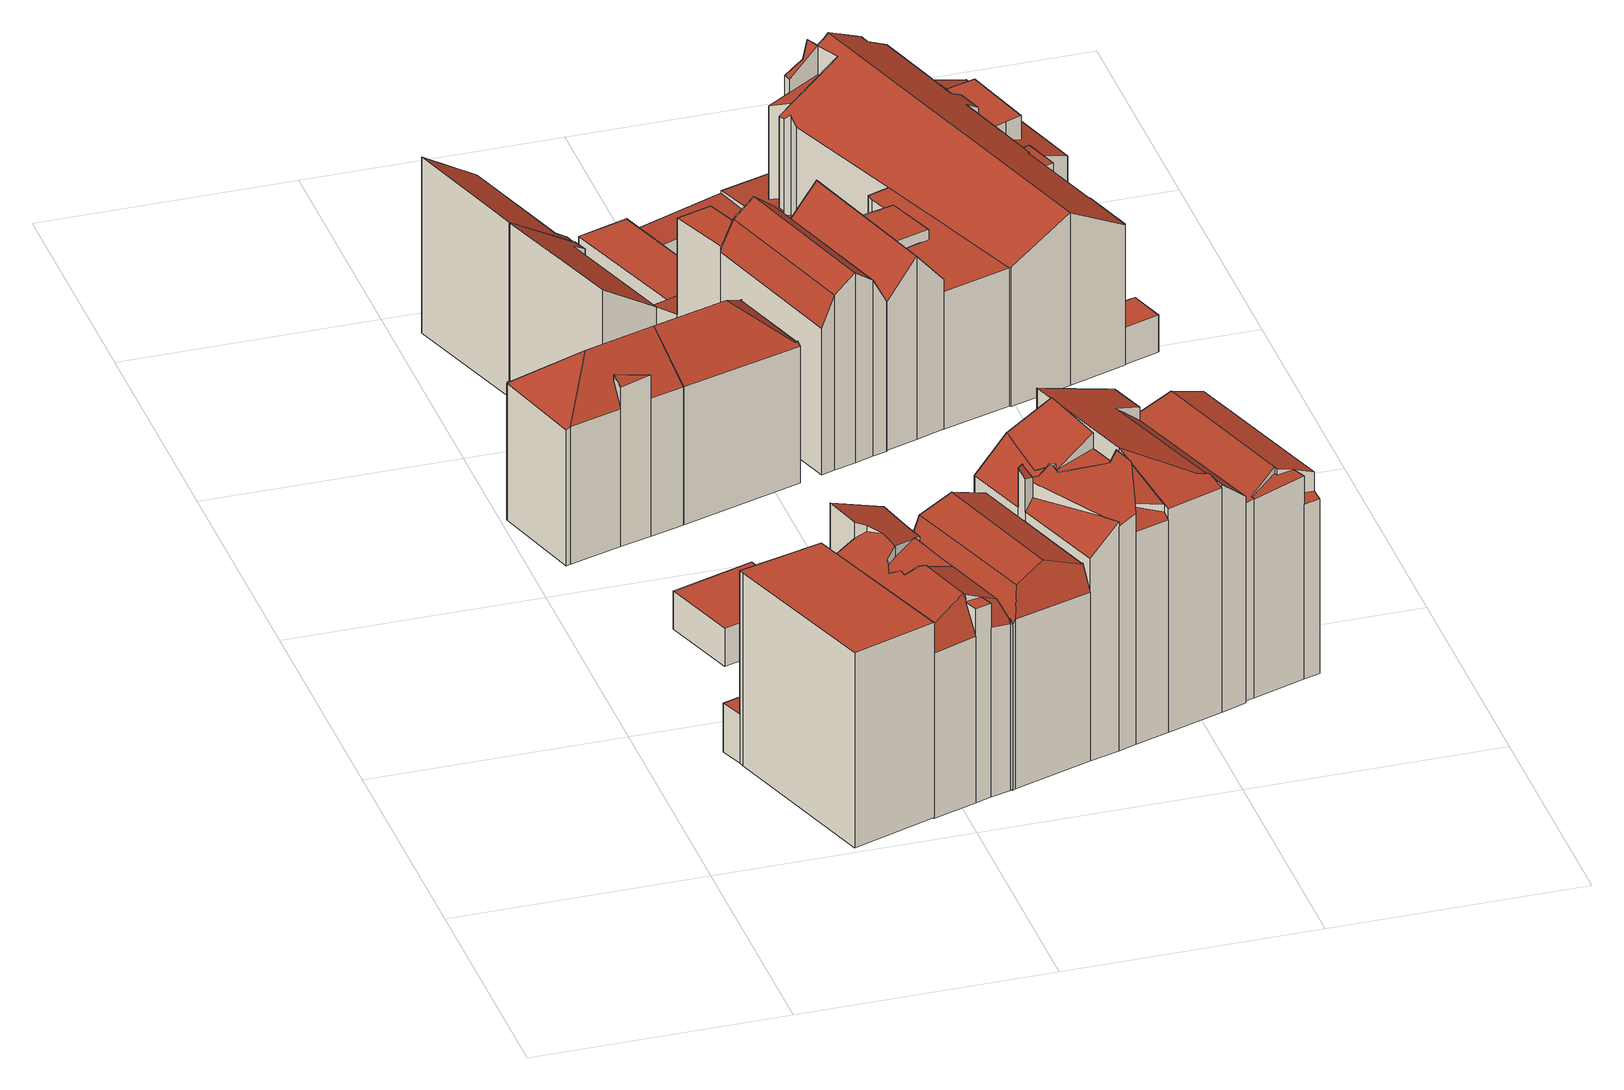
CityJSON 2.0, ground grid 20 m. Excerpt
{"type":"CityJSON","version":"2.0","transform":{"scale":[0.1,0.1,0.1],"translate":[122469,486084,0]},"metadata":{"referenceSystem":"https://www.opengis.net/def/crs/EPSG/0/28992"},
"CityObjects":{
"building1":{"type":"Building","attributes":{"aantal_verblijfsobjecten":4,"bouwjaar":1954,"gebruiksdoel":"woonfunctie","oppervlakte_max":158,"oppervlakte_min":70,"rdf_seealso":"http://bag.basisregistraties.overheid.nl/bag/id/pand/0363100012181020","rf_extrusion_mode":"standard","rf_force_lod11":false,"rf_h_ground":0.326,"rf_h_pc_98p":0,"rf_h_roof_50p":16.61,"rf_h_roof_70p":16.64,"rf_h_roof_max":16.78,"rf_h_roof_min":16.49,"rf_is_glass_roof":false,"rf_nodata_frac":0.0839,"rf_nodata_r":0,"rf_pc_select":"_HIGHEST_YET_INSUFFICIENT_COVERAGE","rf_pc_year":0,"rf_pointcloud_unusable":false,"rf_pt_density":17.1,"rf_ridgelines":0,"rf_rmse_lod22":0.258,"rf_roof_planes":4,"rf_roof_type":"slanted","rf_success":true,"rf_t_run":22,"rf_volume_lod22":1658.74,"status":"Pand in gebruik"},"children":["building1-1"]},
"building1-1":{"type":"BuildingPart","parents":["building1"],"geometry":[{"type":"Solid","lod":"2.2","boundaries":[[[[0,1,2,3,4,5,6]],[[7,3,2,8]],[[8,2,1,9]],[[10,5,4,11]],[[12,6,5,10]],[[13,11,4,3,7]],[[14,0,6,12]],[[9,1,0,14,15]],[[15,14,11,13]],[[15,13,7,8,9]],[[11,14,12,10]]]],"semantics":{"surfaces":[{"type":"GroundSurface"},{"type":"WallSurface","on_footprint_edge":true},{"type":"WallSurface","on_footprint_edge":false},{"type":"RoofSurface","rf_azimuth":354.61,"rf_h_roof_50p":16.61,"rf_h_roof_70p":16.65,"rf_h_roof_max":16.71,"rf_h_roof_min":16.5,"rf_slope":0.805},{"type":"RoofSurface","rf_azimuth":150.59,"rf_h_roof_50p":4.38,"rf_h_roof_70p":4.38,"rf_h_roof_max":16.51,"rf_h_roof_min":4.37,"rf_slope":0.375}],"values":[[0,1,1,1,1,1,1,1,2,3,4]]}}]},
"building2":{"type":"Building","attributes":{"aantal_verblijfsobjecten":8,"bouwjaar":1856,"gebruiksdoel":"woonfunctie","oppervlakte_max":54,"oppervlakte_min":24,"rdf_seealso":"http://bag.basisregistraties.overheid.nl/bag/id/pand/0363100012181080","rf_extrusion_mode":"standard","rf_force_lod11":false,"rf_h_ground":0.291,"rf_h_pc_98p":0,"rf_h_roof_50p":13.18,"rf_h_roof_70p":13.81,"rf_h_roof_max":15.04,"rf_h_roof_min":11.81,"rf_h_roof_ridge":15.12,"rf_is_glass_roof":false,"rf_nodata_frac":0,"rf_nodata_r":0,"rf_pc_select":"PREFERRED_AND_LATEST","rf_pc_year":0,"rf_pointcloud_unusable":false,"rf_pt_density":16.89,"rf_ridgelines":1,"rf_rmse_lod22":0.144,"rf_roof_planes":5,"rf_roof_type":"slanted","rf_success":true,"rf_t_run":19,"rf_volume_lod22":1018.74,"status":"Pand in gebruik"},"children":["building2-1"]},
"building2-1":{"type":"BuildingPart","parents":["building2"],"geometry":[{"type":"Solid","lod":"2.2","boundaries":[[[[16,17,18,19,20,21,22,23,24]],[[25,20,19,26]],[[27,18,17,28]],[[29,30,24,23,31,32]],[[32,31,33,34]],[[34,33,30,29]],[[35,21,20,25]],[[36,22,21,35]],[[37,27,38]],[[26,19,18,27,37]],[[28,17,16,39]],[[31,23,22,36]],[[39,16,24,30]],[[34,29,32]],[[38,40,35,25,26,37]],[[40,38,27,28,39]],[[39,30,33,31,36,35,40]]]],"semantics":{"surfaces":[{"type":"GroundSurface"},{"type":"WallSurface","on_footprint_edge":true},{"type":"WallSurface","on_footprint_edge":false},{"type":"RoofSurface","rf_azimuth":248.06,"rf_h_roof_50p":13.8,"rf_h_roof_70p":13.81,"rf_h_roof_max":13.84,"rf_h_roof_min":13.76,"rf_slope":3.1},{"type":"RoofSurface","rf_azimuth":342.92,"rf_h_roof_50p":13.02,"rf_h_roof_70p":13.74,"rf_h_roof_max":15.36,"rf_h_roof_min":11.5,"rf_slope":40.22},{"type":"RoofSurface","rf_azimuth":252.18,"rf_h_roof_50p":12.86,"rf_h_roof_70p":13.4,"rf_h_roof_max":15.16,"rf_h_roof_min":11.59,"rf_slope":39.55},{"type":"RoofSurface","rf_azimuth":163.11,"rf_h_roof_50p":13.62,"rf_h_roof_70p":14.25,"rf_h_roof_max":15.36,"rf_h_roof_min":12.03,"rf_slope":40.7}],"values":[[0,1,1,1,2,2,1,1,2,1,1,1,1,3,4,5,6]]}}]},
"building3":{"type":"Building","attributes":{"aantal_verblijfsobjecten":0,"bouwjaar":1997,"rdf_seealso":"http://bag.basisregistraties.overheid.nl/bag/id/pand/0363100012181089","rf_extrusion_mode":"standard","rf_force_lod11":false,"rf_h_ground":0.225,"rf_h_pc_98p":0,"rf_h_roof_50p":3.36,"rf_h_roof_70p":3.36,"rf_h_roof_max":3.44,"rf_h_roof_min":3.33,"rf_is_glass_roof":false,"rf_nodata_frac":0.0278,"rf_nodata_r":0,"rf_pc_select":"PREFERRED_AND_LATEST","rf_pc_year":0,"rf_pointcloud_unusable":false,"rf_pt_density":16.96,"rf_ridgelines":0,"rf_rmse_lod22":0.0166,"rf_roof_planes":1,"rf_roof_type":"horizontal","rf_success":true,"rf_t_run":12,"rf_volume_lod22":140.36,"status":"Pand in gebruik"},"children":["building3-1"]},
"building3-1":{"type":"BuildingPart","parents":["building3"],"geometry":[{"type":"Solid","lod":"2.2","boundaries":[[[[41,42,43,44]],[[45,42,41,46]],[[47,43,42,45]],[[46,41,44,48]],[[48,44,43,47]],[[48,47,45,46]]]],"semantics":{"surfaces":[{"type":"GroundSurface"},{"type":"WallSurface","on_footprint_edge":true},{"type":"RoofSurface","rf_azimuth":36.62,"rf_h_roof_50p":3.36,"rf_h_roof_70p":3.36,"rf_h_roof_max":3.38,"rf_h_roof_min":3.34,"rf_slope":0.24}],"values":[[0,1,1,1,1,2]]}}]},
"building4":{"type":"Building","attributes":{"aantal_verblijfsobjecten":5,"bouwjaar":1888,"gebruiksdoel":"woonfunctie","oppervlakte_max":72,"oppervlakte_min":64,"rdf_seealso":"http://bag.basisregistraties.overheid.nl/bag/id/pand/0363100012181021","rf_extrusion_mode":"standard","rf_force_lod11":false,"rf_h_ground":0.248,"rf_h_pc_98p":0,"rf_h_roof_50p":16.26,"rf_h_roof_70p":16.59,"rf_h_roof_max":17.1,"rf_h_roof_min":14.29,"rf_h_roof_ridge":17.14,"rf_is_glass_roof":false,"rf_nodata_frac":0.131,"rf_nodata_r":0,"rf_pc_select":"_HIGHEST_YET_INSUFFICIENT_COVERAGE","rf_pc_year":0,"rf_pointcloud_unusable":false,"rf_pt_density":17.16,"rf_ridgelines":6,"rf_rmse_lod22":0.327,"rf_roof_planes":11,"rf_roof_type":"slanted","rf_success":true,"rf_t_run":39,"rf_volume_lod22":1684.83,"status":"Pand in gebruik"},"children":["building4-1"]},
"building4-1":{"type":"BuildingPart","parents":["building4"],"geometry":[{"type":"Solid","lod":"2.2","boundaries":[[[[49,50,51,52,53,54,55,56,57,58,59,60]],[[61,56,55,62]],[[62,55,54,63,64]],[[64,63,65,66]],[[67,59,58,68]],[[69,57,56,61]],[[63,54,53,70]],[[71,51,50,72]],[[73,52,51,71]],[[74,75,76]],[[68,77,76]],[[77,68,58,57,69]],[[78,79,80]],[[72,81,80]],[[82,83,60,59,67]],[[84,85,86,87]],[[75,74,88]],[[87,86,88]],[[89,90,91]],[[92,93,94,95]],[[95,94,85,84]],[[96,97,98,99]],[[99,98,93,92]],[[70,53,52,73]],[[100,101,97,96]],[[102,103,101,100]],[[91,90,103,102]],[[66,65,104]],[[105,79,78,106]],[[79,105,107]],[[108,49,60,83]],[[83,82,109]],[[81,72,50,49,108,110]],[[110,108,106]],[[104,65,63,70,73,107,91,102,100,96,99,92,95,84,87]],[[103,90,89,111,75,88,86,85,94,93,98,97,101]],[[66,104,87,88,74,76,77,69,61,62,64]],[[107,105,106,112,89,91]],[[79,107,73,71,72,80]],[[109,82,67,68,76,75,111,89,112]],[[110,106,78,80,81]],[[106,108,83,109,112]]]],"semantics":{"surfaces":[{"type":"GroundSurface"},{"type":"WallSurface","on_footprint_edge":true},{"type":"WallSurface","on_footprint_edge":false},{"type":"RoofSurface","rf_azimuth":252.23,"rf_h_roof_50p":16.26,"rf_h_roof_70p":16.58,"rf_h_roof_max":17.61,"rf_h_roof_min":15.46,"rf_slope":22.87},{"type":"RoofSurface","rf_azimuth":156.04,"rf_h_roof_50p":16.07,"rf_h_roof_70p":16.1,"rf_h_roof_max":17.16,"rf_h_roof_min":15.99,"rf_slope":1.83},{"type":"RoofSurface","rf_azimuth":80,"rf_h_roof_50p":16.74,"rf_h_roof_70p":17.1,"rf_h_roof_max":17.92,"rf_h_roof_min":15.61,"rf_slope":23.44},{"type":"RoofSurface","rf_azimuth":71.94,"rf_h_roof_50p":16.46,"rf_h_roof_70p":16.73,"rf_h_roof_max":17.31,"rf_h_roof_min":15.89,"rf_slope":23.82},{"type":"RoofSurface","rf_azimuth":162.18,"rf_h_roof_50p":15.76,"rf_h_roof_70p":16.35,"rf_h_roof_max":17.61,"rf_h_roof_min":14.51,"rf_slope":62.7},{"type":"RoofSurface","rf_azimuth":71.62,"rf_h_roof_50p":14.41,"rf_h_roof_70p":15.9,"rf_h_roof_max":16.23,"rf_h_roof_min":13.02,"rf_slope":70.85},{"type":"RoofSurface","rf_azimuth":231.15,"rf_h_roof_50p":16.51,"rf_h_roof_70p":16.52,"rf_h_roof_max":16.55,"rf_h_roof_min":16.47,"rf_slope":2.99},{"type":"RoofSurface","rf_azimuth":153.65,"rf_h_roof_50p":15.27,"rf_h_roof_70p":15.27,"rf_h_roof_max":16.04,"rf_h_roof_min":14.5,"rf_slope":59.86}],"values":[[0,1,1,2,1,1,1,1,1,2,2,1,2,2,1,2,2,2,2,2,2,2,2,1,2,2,2,2,2,2,1,2,1,2,3,4,5,6,7,8,9,10]]}}]},
"building5":{"type":"Building","attributes":{"aantal_verblijfsobjecten":8,"bouwjaar":1995,"gebruiksdoel":"woonfunctie","oppervlakte_max":28,"oppervlakte_min":21,"rdf_seealso":"http://bag.basisregistraties.overheid.nl/bag/id/pand/0363100012170307","rf_extrusion_mode":"standard","rf_force_lod11":false,"rf_h_ground":0.268,"rf_h_pc_98p":0,"rf_h_roof_50p":13.55,"rf_h_roof_70p":14.15,"rf_h_roof_max":14.82,"rf_h_roof_min":11.97,"rf_h_roof_ridge":14.84,"rf_is_glass_roof":false,"rf_nodata_frac":0,"rf_nodata_r":0,"rf_pc_select":"PREFERRED_AND_LATEST","rf_pc_year":0,"rf_pointcloud_unusable":false,"rf_pt_density":17.13,"rf_ridgelines":1,"rf_rmse_lod22":0.17,"rf_roof_planes":3,"rf_roof_type":"slanted","rf_success":true,"rf_t_run":11,"rf_volume_lod22":755.47,"status":"Pand in gebruik"},"children":["building5-1"]},
"building5-1":{"type":"BuildingPart","parents":["building5"],"geometry":[{"type":"Solid","lod":"2.2","boundaries":[[[[113,114,115,116,117,118]],[[119,114,113,120]],[[121,115,114,119]],[[120,113,118,122]],[[123,116,115,121]],[[122,118,117,124]],[[124,117,116,123]],[[124,123,121,119,120,122]]]],"semantics":{"surfaces":[{"type":"GroundSurface"},{"type":"WallSurface","on_footprint_edge":true},{"type":"RoofSurface","rf_azimuth":71.56,"rf_h_roof_50p":13.48,"rf_h_roof_70p":14.2,"rf_h_roof_max":15.22,"rf_h_roof_min":11.24,"rf_slope":32.81}],"values":[[0,1,1,1,1,1,1,2]]}}]},
"building6":{"type":"Building","attributes":{"aantal_verblijfsobjecten":8,"bouwjaar":1995,"gebruiksdoel":"woonfunctie","oppervlakte_max":28,"oppervlakte_min":23,"rdf_seealso":"http://bag.basisregistraties.overheid.nl/bag/id/pand/0363100012181173","rf_extrusion_mode":"standard","rf_force_lod11":false,"rf_h_ground":0.36,"rf_h_pc_98p":0,"rf_h_roof_50p":13.54,"rf_h_roof_70p":14.19,"rf_h_roof_max":14.84,"rf_h_roof_min":12,"rf_h_roof_ridge":14.84,"rf_is_glass_roof":false,"rf_nodata_frac":0,"rf_nodata_r":0.0465,"rf_pc_select":"PREFERRED_AND_LATEST","rf_pc_year":0,"rf_pointcloud_unusable":false,"rf_pt_density":17.39,"rf_ridgelines":1,"rf_rmse_lod22":0.161,"rf_roof_planes":3,"rf_roof_type":"slanted","rf_success":true,"rf_t_run":12,"rf_volume_lod22":704.02,"status":"Pand in gebruik"},"children":["building6-1"]},
"building6-1":{"type":"BuildingPart","parents":["building6"],"geometry":[{"type":"Solid","lod":"2.2","boundaries":[[[[125,126,127,128,129,130]],[[131,129,128,132]],[[133,130,129,131]],[[134,126,125,122]],[[135,127,126,134]],[[132,128,127,135]],[[122,125,130,133]],[[122,133,131,132,135,134]]]],"semantics":{"surfaces":[{"type":"GroundSurface"},{"type":"WallSurface","on_footprint_edge":true},{"type":"RoofSurface","rf_azimuth":72.09,"rf_h_roof_50p":13.46,"rf_h_roof_70p":14.16,"rf_h_roof_max":15.21,"rf_h_roof_min":11.24,"rf_slope":33.1}],"values":[[0,1,1,1,1,1,1,2]]}}]},
"building7":{"type":"Building","attributes":{"aantal_verblijfsobjecten":2,"bouwjaar":1806,"gebruiksdoel":"woonfunctie","oppervlakte_max":240,"oppervlakte_min":150,"rdf_seealso":"http://bag.basisregistraties.overheid.nl/bag/id/pand/0363100012181022","rf_extrusion_mode":"standard","rf_force_lod11":false,"rf_h_ground":0.078,"rf_h_pc_98p":0,"rf_h_roof_50p":16.75,"rf_h_roof_70p":17.02,"rf_h_roof_max":17.41,"rf_h_roof_min":14.45,"rf_h_roof_ridge":17.35,"rf_is_glass_roof":false,"rf_nodata_frac":0.00562,"rf_nodata_r":0,"rf_pc_select":"PREFERRED_AND_LATEST","rf_pc_year":0,"rf_pointcloud_unusable":false,"rf_pt_density":16.56,"rf_ridgelines":2,"rf_rmse_lod22":0.464,"rf_roof_planes":5,"rf_roof_type":"slanted","rf_success":true,"rf_t_run":20,"rf_volume_lod22":1462.44,"status":"Pand in gebruik"},"children":["building7-1"]},
"building7-1":{"type":"BuildingPart","parents":["building7"],"geometry":[{"type":"Solid","lod":"2.2","boundaries":[[[[136,137,138,139,140,141,142,143]],[[144,137,136,145]],[[146,147,148]],[[147,138,137,144]],[[149,142,141,150]],[[151,139,138,147,146]],[[152,143,142,149]],[[145,136,143,152]],[[150,141,140,153]],[[153,140,139,151]],[[153,154,152,149,150]],[[155,148,147,144,145]],[[154,155,145,152]],[[153,151,146,148,155,154]]]],"semantics":{"surfaces":[{"type":"GroundSurface"},{"type":"WallSurface","on_footprint_edge":true},{"type":"WallSurface","on_footprint_edge":false},{"type":"RoofSurface","rf_azimuth":251.6,"rf_h_roof_50p":15.26,"rf_h_roof_70p":15.99,"rf_h_roof_max":17.08,"rf_h_roof_min":13.79,"rf_slope":66.53},{"type":"RoofSurface","rf_azimuth":70.96,"rf_h_roof_50p":16.75,"rf_h_roof_70p":17.01,"rf_h_roof_max":17.5,"rf_h_roof_min":16.06,"rf_slope":21.19},{"type":"RoofSurface","rf_azimuth":252.68,"rf_h_roof_50p":16.99,"rf_h_roof_70p":17.15,"rf_h_roof_max":17.93,"rf_h_roof_min":16.36,"rf_slope":19.51},{"type":"RoofSurface","rf_azimuth":161.27,"rf_h_roof_50p":16.01,"rf_h_roof_70p":16.62,"rf_h_roof_max":17.93,"rf_h_roof_min":14.72,"rf_slope":63.55}],"values":[[0,1,2,1,1,1,1,1,1,1,3,4,5,6]]}}]},
"building8":{"type":"Building","attributes":{"aantal_verblijfsobjecten":8,"bouwjaar":1995,"gebruiksdoel":"woonfunctie","oppervlakte_max":38,"oppervlakte_min":24,"rdf_seealso":"http://bag.basisregistraties.overheid.nl/bag/id/pand/0363100012181081","rf_extrusion_mode":"standard","rf_force_lod11":false,"rf_h_ground":0.3,"rf_h_pc_98p":0,"rf_h_roof_50p":13.24,"rf_h_roof_70p":13.86,"rf_h_roof_max":15.02,"rf_h_roof_min":11.83,"rf_h_roof_ridge":15.11,"rf_is_glass_roof":false,"rf_nodata_frac":0,"rf_nodata_r":0,"rf_pc_select":"PREFERRED_AND_LATEST","rf_pc_year":0,"rf_pointcloud_unusable":false,"rf_pt_density":17.08,"rf_ridgelines":1,"rf_rmse_lod22":0.204,"rf_roof_planes":5,"rf_roof_type":"slanted","rf_success":true,"rf_t_run":17,"rf_volume_lod22":1017.48,"status":"Pand in gebruik"},"children":["building8-1"]},
"building8-1":{"type":"BuildingPart","parents":["building8"],"geometry":[{"type":"Solid","lod":"2.2","boundaries":[[[[156,157,158,159,22,21,20]],[[36,22,159,160]],[[161,156,20,162]],[[162,20,21,35]],[[35,21,22,36]],[[160,159,158,163,164]],[[163,158,157,165]],[[166,165,157,156,161]],[[164,163,167]],[[165,166,168]],[[164,167,169,35,36,160]],[[165,168,169,167,163]],[[168,166,161,162,35,169]]]],"semantics":{"surfaces":[{"type":"GroundSurface"},{"type":"WallSurface","on_footprint_edge":true},{"type":"WallSurface","on_footprint_edge":false},{"type":"RoofSurface","rf_azimuth":162.78,"rf_h_roof_50p":13.47,"rf_h_roof_70p":14.13,"rf_h_roof_max":15.37,"rf_h_roof_min":12.03,"rf_slope":40.59},{"type":"RoofSurface","rf_azimuth":72.53,"rf_h_roof_50p":12.68,"rf_h_roof_70p":13.23,"rf_h_roof_max":14.67,"rf_h_roof_min":11.68,"rf_slope":39.49},{"type":"RoofSurface","rf_azimuth":343.24,"rf_h_roof_50p":13.01,"rf_h_roof_70p":13.7,"rf_h_roof_max":15.37,"rf_h_roof_min":11.46,"rf_slope":40.4}],"values":[[0,1,1,1,1,1,1,1,2,2,3,4,5]]}}]},
"building9":{"type":"Building","attributes":{"aantal_verblijfsobjecten":4,"bouwjaar":1812,"gebruiksdoel":"woonfunctie","oppervlakte_max":163,"oppervlakte_min":70,"rdf_seealso":"http://bag.basisregistraties.overheid.nl/bag/id/pand/0363100012181076","rf_extrusion_mode":"standard","rf_force_lod11":false,"rf_h_ground":0.07,"rf_h_pc_98p":0,"rf_h_roof_50p":19.42,"rf_h_roof_70p":19.76,"rf_h_roof_max":20.72,"rf_h_roof_min":17.32,"rf_is_glass_roof":false,"rf_nodata_frac":0.0512,"rf_nodata_r":0,"rf_pc_select":"PREFERRED_AND_LATEST","rf_pc_year":0,"rf_pointcloud_unusable":false,"rf_pt_density":17.04,"rf_ridgelines":0,"rf_rmse_lod22":0.387,"rf_roof_planes":8,"rf_roof_type":"slanted","rf_success":true,"rf_t_run":30,"rf_volume_lod22":1880.99,"status":"Pand in gebruik"},"children":["building9-1"]},
"building9-1":{"type":"BuildingPart","parents":["building9"],"geometry":[{"type":"Solid","lod":"2.2","boundaries":[[[[170,171,172,173,139,174,175,176,177,178,179,180,181]],[[182,183,184]],[[185,186,184]],[[187,183,182,188,189,190]],[[190,189,191,192]],[[193,180,179,185]],[[194,193,195,196]],[[197,178,177,198]],[[199,171,170,200]],[[201,202,200,203]],[[204,205,183,187]],[[196,195,206,207]],[[208,173,172,209,210]],[[210,209,202,201,211]],[[186,185,179,178,197]],[[207,206,205,204]],[[212,139,173,208,213]],[[209,172,171,199]],[[211,201,214,215]],[[203,200,170,181,214]],[[198,177,176,216]],[[192,191,217,218]],[[219,220,218,221]],[[221,218,217,222,223]],[[224,225,226,220,219]],[[227,228,175,174,225,224]],[[189,188,229]],[[215,214,181,180,193,194]],[[225,174,139,212]],[[216,176,175,228]],[[223,222,228,227]],[[220,226,230]],[[213,208,230]],[[205,206,195,193,185,184,183]],[[209,199,200,202]],[[203,214,201]],[[229,188,182,184,186,197,198]],[[220,230,208,210,211,215,194,196,207,204,187,190,192,218]],[[228,222,217,191,189,229,198,216]],[[223,227,224,219,221]],[[213,230,226,225,212]]]],"semantics":{"surfaces":[{"type":"GroundSurface"},{"type":"WallSurface","on_footprint_edge":false},{"type":"WallSurface","on_footprint_edge":true},{"type":"RoofSurface","rf_azimuth":281.35,"rf_h_roof_50p":19.36,"rf_h_roof_70p":19.38,"rf_h_roof_max":20.63,"rf_h_roof_min":19.29,"rf_slope":1.76},{"type":"RoofSurface","rf_azimuth":160.83,"rf_h_roof_50p":18.49,"rf_h_roof_70p":18.62,"rf_h_roof_max":19.8,"rf_h_roof_min":18.1,"rf_slope":39.2},{"type":"RoofSurface","rf_azimuth":159.3,"rf_h_roof_50p":19.74,"rf_h_roof_70p":20,"rf_h_roof_max":20.65,"rf_h_roof_min":19.24,"rf_slope":18.87},{"type":"RoofSurface","rf_azimuth":239.72,"rf_h_roof_50p":20.12,"rf_h_roof_70p":20.45,"rf_h_roof_max":21.18,"rf_h_roof_min":18.94,"rf_slope":21.13},{"type":"RoofSurface","rf_azimuth":238.53,"rf_h_roof_50p":19.62,"rf_h_roof_70p":19.87,"rf_h_roof_max":20.76,"rf_h_roof_min":19.06,"rf_slope":16.12},{"type":"RoofSurface","rf_azimuth":252.04,"rf_h_roof_50p":18.27,"rf_h_roof_70p":18.73,"rf_h_roof_max":19.73,"rf_h_roof_min":16.95,"rf_slope":42.84},{"type":"RoofSurface","rf_azimuth":121.95,"rf_h_roof_50p":19.71,"rf_h_roof_70p":19.71,"rf_h_roof_max":20.02,"rf_h_roof_min":19.71,"rf_slope":36.49},{"type":"RoofSurface","rf_azimuth":252.04,"rf_h_roof_50p":17.92,"rf_h_roof_70p":18.51,"rf_h_roof_max":19.4,"rf_h_roof_min":17,"rf_slope":42.84}],"values":[[0,1,1,1,1,2,1,2,2,1,1,1,2,1,2,1,2,2,1,2,2,1,1,1,1,2,1,2,2,2,1,1,1,3,4,5,6,7,8,9,10]]}}]},
"building10":{"type":"Building","attributes":{"aantal_verblijfsobjecten":4,"bouwjaar":1812,"gebruiksdoel":"woonfunctie","oppervlakte_max":148,"oppervlakte_min":67,"rdf_seealso":"http://bag.basisregistraties.overheid.nl/bag/id/pand/0363100012170352","rf_extrusion_mode":"standard","rf_force_lod11":false,"rf_h_ground":0.263,"rf_h_pc_98p":0,"rf_h_roof_50p":13.12,"rf_h_roof_70p":15.17,"rf_h_roof_max":16.18,"rf_h_roof_min":2.19,"rf_h_roof_ridge":16.36,"rf_is_glass_roof":false,"rf_nodata_frac":0.109,"rf_nodata_r":0,"rf_pc_select":"_HIGHEST_YET_INSUFFICIENT_COVERAGE","rf_pc_year":0,"rf_pointcloud_unusable":false,"rf_pt_density":15.52,"rf_ridgelines":3,"rf_rmse_lod22":0.313,"rf_roof_planes":11,"rf_roof_type":"slanted","rf_success":true,"rf_t_run":31,"rf_volume_lod22":1574.84,"status":"Pand in gebruik"},"children":["building10-1"]},
"building10-1":{"type":"BuildingPart","parents":["building10"],"geometry":[{"type":"Solid","lod":"2.2","boundaries":[[[[231,232,233,234,235,236,237,238,239,240,241,242,243,244]],[[245,246,243,242,247]],[[248,244,243,246]],[[249,250,238,237,251,252]],[[253,254,255,256]],[[257,258,256,259]],[[251,237,236,260]],[[261,232,231,262,263]],[[264,233,232,261]],[[265,248,266,267]],[[268,269,239,238,250]],[[270,240,239,269]],[[263,262,271,272]],[[272,271,273,274,275]],[[262,231,244,248,265]],[[276,277,267,278]],[[274,273,277,276,279]],[[280,235,234,281]],[[281,234,233,264]],[[282,283,284]],[[252,251,284]],[[278,267,266,285,258,257]],[[275,274,283,282]],[[260,236,235,280]],[[279,276,250,249]],[[247,242,241,254,253]],[[258,285,246,245]],[[254,241,240,270]],[[259,256,255,269,268]],[[272,264,261,263]],[[277,273,271,262,265,267]],[[281,264,272,275]],[[280,282,284,251,260]],[[282,280,281,275]],[[279,249,252,284,283,274]],[[258,245,247,253,256]],[[246,285,266,248]],[[269,255,254,270]],[[259,268,250,276,278,257]]]],"semantics":{"surfaces":[{"type":"GroundSurface"},{"type":"WallSurface","on_footprint_edge":true},{"type":"WallSurface","on_footprint_edge":false},{"type":"RoofSurface","rf_azimuth":72.41,"rf_h_roof_50p":13.87,"rf_h_roof_70p":14.41,"rf_h_roof_max":15.35,"rf_h_roof_min":12.5,"rf_slope":59.85},{"type":"RoofSurface","rf_azimuth":20.22,"rf_h_roof_50p":3.78,"rf_h_roof_70p":3.79,"rf_h_roof_max":15.64,"rf_h_roof_min":3.76,"rf_slope":0.355},{"type":"RoofSurface","rf_azimuth":72.31,"rf_h_roof_50p":15.64,"rf_h_roof_70p":15.95,"rf_h_roof_max":16.57,"rf_h_roof_min":14.85,"rf_slope":37.85},{"type":"RoofSurface","rf_azimuth":251.9,"rf_h_roof_50p":14.14,"rf_h_roof_70p":14.79,"rf_h_roof_max":15.79,"rf_h_roof_min":12.5,"rf_slope":64.49},{"type":"RoofSurface","rf_azimuth":251.16,"rf_h_roof_50p":15.76,"rf_h_roof_70p":16.07,"rf_h_roof_max":16.57,"rf_h_roof_min":14.97,"rf_slope":34.89},{"type":"RoofSurface","rf_azimuth":315.29,"rf_h_roof_50p":13.09,"rf_h_roof_70p":13.13,"rf_h_roof_max":15.58,"rf_h_roof_min":12.98,"rf_slope":2.19},{"type":"RoofSurface","rf_azimuth":20.22,"rf_h_roof_50p":3.72,"rf_h_roof_70p":3.73,"rf_h_roof_max":4.01,"rf_h_roof_min":3.69,"rf_slope":0.354},{"type":"RoofSurface","rf_azimuth":253.28,"rf_h_roof_50p":2.22,"rf_h_roof_70p":2.24,"rf_h_roof_max":4.81,"rf_h_roof_min":2.16,"rf_slope":3.1},{"type":"RoofSurface","rf_azimuth":72.4,"rf_h_roof_50p":2.4,"rf_h_roof_70p":2.53,"rf_h_roof_max":3.99,"rf_h_roof_min":2.12,"rf_slope":17.38},{"type":"RoofSurface","rf_azimuth":338.07,"rf_h_roof_50p":4.42,"rf_h_roof_70p":4.59,"rf_h_roof_max":13.01,"rf_h_roof_min":3.99,"rf_slope":14.53}],"values":[[0,1,1,1,2,2,1,1,1,2,1,1,2,2,1,2,2,1,1,2,2,2,2,1,2,1,2,1,2,3,4,5,6,7,8,9,10,11,12]]}}]},
"building11":{"type":"Building","attributes":{"aantal_verblijfsobjecten":4,"bouwjaar":1819,"gebruiksdoel":"woonfunctie","oppervlakte_max":169,"oppervlakte_min":72,"rdf_seealso":"http://bag.basisregistraties.overheid.nl/bag/id/pand/0363100012181085","rf_extrusion_mode":"standard","rf_force_lod11":false,"rf_h_ground":0.109,"rf_h_pc_98p":0,"rf_h_roof_50p":19.71,"rf_h_roof_70p":20.12,"rf_h_roof_max":20.89,"rf_h_roof_min":17.58,"rf_h_roof_ridge":19.29,"rf_is_glass_roof":false,"rf_nodata_frac":0.158,"rf_nodata_r":0,"rf_pc_select":"_HIGHEST_YET_INSUFFICIENT_COVERAGE","rf_pc_year":0,"rf_pointcloud_unusable":false,"rf_pt_density":16.34,"rf_ridgelines":1,"rf_rmse_lod22":0.39,"rf_roof_planes":4,"rf_roof_type":"slanted","rf_success":true,"rf_t_run":22,"rf_volume_lod22":2139.84,"status":"Pand in gebruik"},"children":["building11-1"]},
"building11-1":{"type":"BuildingPart","parents":["building11"],"geometry":[{"type":"Solid","lod":"2.2","boundaries":[[[[171,286,287,288,289,290,291]],[[292,288,287,293]],[[294,295,296]],[[297,298,299]],[[295,294,299]],[[300,301,289,288,292]],[[302,290,289,301]],[[303,171,291,297]],[[298,297,291,290,302]],[[293,287,286,304]],[[301,300,305]],[[304,286,171,303]],[[295,305,300,292,293,304,296]],[[304,303,297,299,294,296]],[[305,295,299,298,302,301]]]],"semantics":{"surfaces":[{"type":"GroundSurface"},{"type":"WallSurface","on_footprint_edge":true},{"type":"WallSurface","on_footprint_edge":false},{"type":"RoofSurface","rf_azimuth":71.5,"rf_h_roof_50p":19.92,"rf_h_roof_70p":20.33,"rf_h_roof_max":21.03,"rf_h_roof_min":18.39,"rf_slope":20.31},{"type":"RoofSurface","rf_azimuth":164.32,"rf_h_roof_50p":19.63,"rf_h_roof_70p":19.93,"rf_h_roof_max":20.72,"rf_h_roof_min":18.98,"rf_slope":18.68},{"type":"RoofSurface","rf_azimuth":71.27,"rf_h_roof_50p":18.33,"rf_h_roof_70p":18.74,"rf_h_roof_max":19.4,"rf_h_roof_min":17.26,"rf_slope":39.82}],"values":[[0,1,2,2,2,1,1,1,1,1,2,1,3,4,5]]}}]},
"building12":{"type":"Building","attributes":{"aantal_verblijfsobjecten":7,"bouwjaar":1832,"gebruiksdoel":"woonfunctie","oppervlakte_max":77,"oppervlakte_min":27,"rf_extrusion_mode":"standard","rf_force_lod11":false,"rf_h_ground":0.422,"rf_h_pc_98p":0,"rf_h_roof_50p":13.98,"rf_h_roof_70p":14.76,"rf_h_roof_max":15.82,"rf_h_roof_min":3.48,"rf_h_roof_ridge":15.81,"rf_is_glass_roof":false,"rf_nodata_frac":0.00576,"rf_nodata_r":0,"rf_pc_select":"PREFERRED_AND_LATEST","rf_pc_year":0,"rf_pointcloud_unusable":false,"rf_pt_density":16.81,"rf_ridgelines":2,"rf_rmse_lod22":0.282,"rf_roof_planes":7,"rf_roof_type":"slanted","rf_success":true,"rf_t_run":15,"rf_volume_lod22":1078.66,"status":"Pand in gebruik"},"children":["building12-1"]},
"building12-1":{"type":"BuildingPart","parents":["building12"],"geometry":[{"type":"Solid","lod":"2.2","boundaries":[[[[306,307,308,309,310,311,312,313,314,315,316,317,318,319]],[[320,306,319,321]],[[322,315,314,323]],[[323,314,313,324]],[[325,312,311,326]],[[327,308,307,328]],[[328,307,306,320]],[[329,317,316,330,331]],[[330,316,315,322]],[[326,311,310,332]],[[332,310,309,333]],[[334,318,317,329]],[[321,319,318,334]],[[333,309,308,327]],[[335,324,313,312,325]],[[331,330,324,335]],[[328,320,321,327]],[[333,327,321,334,329,331,326,332]],[[324,330,322,323]],[[331,335,325,326]]]],"semantics":{"surfaces":[{"type":"GroundSurface"},{"type":"WallSurface","on_footprint_edge":true},{"type":"WallSurface","on_footprint_edge":false},{"type":"RoofSurface","rf_azimuth":32.91,"rf_h_roof_50p":12.55,"rf_h_roof_70p":12.57,"rf_h_roof_max":12.63,"rf_h_roof_min":12.5,"rf_slope":1.23},{"type":"RoofSurface","rf_azimuth":72.54,"rf_h_roof_50p":14.23,"rf_h_roof_70p":14.92,"rf_h_roof_max":16.16,"rf_h_roof_min":12.49,"rf_slope":49.84},{"type":"RoofSurface","rf_azimuth":352.73,"rf_h_roof_50p":3.49,"rf_h_roof_70p":3.53,"rf_h_roof_max":15.01,"rf_h_roof_min":3.4,"rf_slope":3.22},{"type":"RoofSurface","rf_azimuth":251.79,"rf_h_roof_50p":14.46,"rf_h_roof_70p":15.06,"rf_h_roof_max":16.16,"rf_h_roof_min":12.64,"rf_slope":49.18}],"values":[[0,1,1,1,1,1,1,1,1,1,1,1,1,1,1,2,3,4,5,6]]}}]},
"building13":{"type":"Building","attributes":{"aantal_verblijfsobjecten":0,"bouwjaar":1005,"rdf_seealso":"http://bag.basisregistraties.overheid.nl/bag/id/pand/0363100012181013","rf_extrusion_mode":"standard","rf_force_lod11":false,"rf_h_ground":0.138,"rf_h_pc_98p":0,"rf_h_roof_50p":3.24,"rf_h_roof_70p":3.25,"rf_h_roof_max":3.32,"rf_h_roof_min":3.2,"rf_is_glass_roof":false,"rf_nodata_frac":0,"rf_nodata_r":0,"rf_pc_select":"PREFERRED_AND_LATEST","rf_pc_year":0,"rf_pointcloud_unusable":false,"rf_pt_density":17.04,"rf_ridgelines":0,"rf_rmse_lod22":0.0232,"rf_roof_planes":1,"rf_roof_type":"horizontal","rf_success":true,"rf_t_run":11,"rf_volume_lod22":127.61,"status":"Pand in gebruik"},"children":["building13-1"]},
"building13-1":{"type":"BuildingPart","parents":["building13"],"geometry":[{"type":"Solid","lod":"2.2","boundaries":[[[[336,337,338,339,340,341]],[[342,341,340,343]],[[344,339,338,345]],[[345,338,337,346]],[[347,336,341,342]],[[343,340,339,344]],[[346,337,336,347]],[[346,347,342,343,344,345]]]],"semantics":{"surfaces":[{"type":"GroundSurface"},{"type":"WallSurface","on_footprint_edge":true},{"type":"RoofSurface","rf_azimuth":105.71,"rf_h_roof_50p":3.24,"rf_h_roof_70p":3.25,"rf_h_roof_max":3.27,"rf_h_roof_min":3.22,"rf_slope":0.353}],"values":[[0,1,1,1,1,1,1,2]]}}]},
"building14":{"type":"Building","attributes":{"aantal_verblijfsobjecten":5,"bouwjaar":1881,"gebruiksdoel":"woonfunctie","oppervlakte_max":78,"oppervlakte_min":58,"rdf_seealso":"http://bag.basisregistraties.overheid.nl/bag/id/pand/0363100012181018","rf_extrusion_mode":"standard","rf_force_lod11":false,"rf_h_ground":0.3,"rf_h_pc_98p":0,"rf_h_roof_50p":17.48,"rf_h_roof_70p":17.66,"rf_h_roof_max":17.96,"rf_h_roof_min":17.01,"rf_h_roof_ridge":17.9,"rf_is_glass_roof":false,"rf_nodata_frac":0.0724,"rf_nodata_r":0,"rf_pc_select":"_HIGHEST_YET_INSUFFICIENT_COVERAGE","rf_pc_year":0,"rf_pointcloud_unusable":false,"rf_pt_density":17.21,"rf_ridgelines":4,"rf_rmse_lod22":0.354,"rf_roof_planes":7,"rf_roof_type":"slanted","rf_success":true,"rf_t_run":19,"rf_volume_lod22":1595.2,"status":"Pand in gebruik"},"children":["building14-1"]},
"building14-1":{"type":"BuildingPart","parents":["building14"],"geometry":[{"type":"Solid","lod":"2.2","boundaries":[[[[348,349,350,351,352,353,354,355]],[[356,352,351,357]],[[358,359,353,352,356]],[[360,354,353,359]],[[361,355,354,360]],[[362,361,363,364]],[[364,363,359,358]],[[357,351,350,365]],[[366,367,368,369]],[[369,368,370,371]],[[372,348,355,361,362]],[[365,350,349,373]],[[374,372,367,366]],[[373,349,348,372,374]],[[371,370,364]],[[359,363,361,360]],[[369,357,365,373,374,366]],[[371,364,358,356,357,369]],[[364,370,368,367,372,362]]]],"semantics":{"surfaces":[{"type":"GroundSurface"},{"type":"WallSurface","on_footprint_edge":true},{"type":"WallSurface","on_footprint_edge":false},{"type":"RoofSurface","rf_azimuth":160.82,"rf_h_roof_50p":15.26,"rf_h_roof_70p":15.33,"rf_h_roof_max":17.45,"rf_h_roof_min":15.06,"rf_slope":22.72},{"type":"RoofSurface","rf_azimuth":251.55,"rf_h_roof_50p":17.42,"rf_h_roof_70p":17.62,"rf_h_roof_max":17.95,"rf_h_roof_min":16.92,"rf_slope":14.59},{"type":"RoofSurface","rf_azimuth":71.82,"rf_h_roof_50p":17.37,"rf_h_roof_70p":17.59,"rf_h_roof_max":17.95,"rf_h_roof_min":16.81,"rf_slope":19.23},{"type":"RoofSurface","rf_azimuth":207,"rf_h_roof_50p":17.34,"rf_h_roof_70p":17.4,"rf_h_roof_max":17.83,"rf_h_roof_min":17.07,"rf_slope":7.41}],"values":[[0,1,1,1,1,2,2,1,2,2,1,1,2,1,2,3,4,5,6]]}}]},
"building15":{"type":"Building","attributes":{"aantal_verblijfsobjecten":1,"bouwjaar":2009,"gebruiksdoel":"overige gebruiksfunctie","oppervlakte_max":34,"oppervlakte_min":34,"rdf_seealso":"http://bag.basisregistraties.overheid.nl/bag/id/pand/0363100012241284","rf_extrusion_mode":"standard","rf_force_lod11":false,"rf_h_ground":0.221,"rf_h_pc_98p":0,"rf_h_roof_50p":3.46,"rf_h_roof_70p":3.48,"rf_h_roof_max":3.71,"rf_h_roof_min":3.33,"rf_is_glass_roof":false,"rf_nodata_frac":0,"rf_nodata_r":0,"rf_pc_select":"PREFERRED_AND_LATEST","rf_pc_year":0,"rf_pointcloud_unusable":false,"rf_pt_density":17.37,"rf_ridgelines":0,"rf_rmse_lod22":0.0609,"rf_roof_planes":1,"rf_roof_type":"horizontal","rf_success":true,"rf_t_run":10,"rf_volume_lod22":135.53,"status":"Pand in gebruik"},"children":["building15-1"]},
"building15-1":{"type":"BuildingPart","parents":["building15"],"geometry":[{"type":"Solid","lod":"2.2","boundaries":[[[[375,376,377,378]],[[379,376,375,380]],[[380,375,378,381]],[[382,377,376,379]],[[381,378,377,382]],[[381,382,379,380]]]],"semantics":{"surfaces":[{"type":"GroundSurface"},{"type":"WallSurface","on_footprint_edge":true},{"type":"RoofSurface","rf_azimuth":255.14,"rf_h_roof_50p":3.48,"rf_h_roof_70p":3.5,"rf_h_roof_max":3.54,"rf_h_roof_min":3.41,"rf_slope":1.02}],"values":[[0,1,1,1,1,2]]}}]},
"building16":{"type":"Building","attributes":{"aantal_verblijfsobjecten":9,"bouwjaar":1883,"gebruiksdoel":"industriefunctie,kantoorfunctie,woonfunctie","oppervlakte_max":286,"oppervlakte_min":20,"rdf_seealso":"http://bag.basisregistraties.overheid.nl/bag/id/pand/0363100012165760","rf_extrusion_mode":"standard","rf_force_lod11":false,"rf_h_ground":0.341,"rf_h_pc_98p":0,"rf_h_roof_50p":12.52,"rf_h_roof_70p":13.4,"rf_h_roof_max":14.7,"rf_h_roof_min":3.09,"rf_h_roof_ridge":14.77,"rf_is_glass_roof":false,"rf_nodata_frac":0.112,"rf_nodata_r":0,"rf_pc_select":"_HIGHEST_YET_INSUFFICIENT_COVERAGE","rf_pc_year":0,"rf_pointcloud_unusable":false,"rf_pt_density":16.41,"rf_ridgelines":2,"rf_rmse_lod22":0.496,"rf_roof_planes":22,"rf_roof_type":"slanted","rf_success":true,"rf_t_run":103,"rf_volume_lod22":5746.98,"status":"Pand in gebruik"},"children":["building16-1"]},
"building16-1":{"type":"BuildingPart","parents":["building16"],"geometry":[{"type":"Solid","lod":"2.2","boundaries":[[[[383,384,385,386,387,388,389,390,391,392,393,394,395,396,397,398,399,400,401,402,242,403,404,405,406,407,408,409,410,411,412,413,414,415]],[[416,402,401,417]],[[418,242,402,416]],[[419,386,385,420]],[[421,422,423,424,425]],[[426,427,423,422]],[[417,401,400,428]],[[429,394,393,430]],[[430,393,392,431]],[[432,397,396,433]],[[434,435,398,397,432]],[[436,437,438,439]],[[433,396,395,440]],[[440,395,394,429]],[[431,392,391,441]],[[441,391,390,442,443]],[[444,389,388,445]],[[445,388,387,446]],[[439,438,435,434]],[[447,399,398,435]],[[442,390,389,444]],[[446,387,386,419]],[[443,442,420,448]],[[449,383,415,450,451]],[[452,453,454,455]],[[451,450,455,456]],[[450,415,414,457]],[[458,459,460,461]],[[462,409,408,463]],[[457,414,413,453,452]],[[464,465,466,467]],[[468,469,465,464,470]],[[453,413,412,471]],[[425,424,472,473]],[[474,407,406,475]],[[448,420,385,384,476]],[[477,478,479,480]],[[481,482,483,484]],[[485,486,487,488]],[[428,400,399,447]],[[486,403,242,418]],[[475,406,405,489]],[[490,491,492,493]],[[494,411,410,495]],[[461,460,495,496]],[[470,464,497,498]],[[489,405,404,499]],[[463,408,407,474]],[[493,492,500,501]],[[502,503,504,505]],[[499,404,403,486,485]],[[480,479,506,507]],[[507,506,508,509]],[[510,511,478,477]],[[509,508,512,513]],[[513,512,469,468]],[[514,515,516,517]],[[518,519,437,436]],[[520,521,422,421]],[[522,514,521,520]],[[523,524,525,526,527]],[[528,529,524,523]],[[488,487,525,524]],[[505,504,491,490]],[[527,526,519,518]],[[471,412,411,494]],[[530,531,503,502]],[[498,497,482,481]],[[501,500,531,530]],[[467,466,532,533]],[[473,472,511,510]],[[534,535,459,458,536]],[[536,458,515,514,522]],[[517,516,427,426]],[[496,495,410,409,462]],[[533,532,537,483]],[[484,483,537,529,528]],[[456,455,454,535,534]],[[476,384,383,449]],[[439,434,432,433,440,429,436]],[[420,442,444,445,446,419]],[[457,452,455,450]],[[501,530,502,505,490,493]],[[519,526,525,487,486,418,416,417,428,447,435,438,437]],[[531,500,492,463,474,475,489,503]],[[517,426,422,521,514]],[[496,462,463,492,491,504,503,489,499,511,472,424,423,427,516,515,458,461]],[[533,483,482,497,464,467]],[[529,537,532,466,465,469,512,508,506,479,478,511,499,485,488,524]],[[535,454,453,471,494,495,460,459]],[[431,477,480,507,509,513,468,470,498,481,484,528,523,527,518,436,429,430]],[[476,449,451,456,534,536,522,520,421,425,473,510,477,431,441,443,448]]]],"semantics":{"surfaces":[{"type":"GroundSurface"},{"type":"WallSurface","on_footprint_edge":true},{"type":"WallSurface","on_footprint_edge":false},{"type":"RoofSurface","rf_azimuth":316.91,"rf_h_roof_50p":11.79,"rf_h_roof_70p":11.84,"rf_h_roof_max":12.08,"rf_h_roof_min":11.56,"rf_slope":1.58},{"type":"RoofSurface","rf_azimuth":114.57,"rf_h_roof_50p":3.44,"rf_h_roof_70p":3.46,"rf_h_roof_max":12.16,"rf_h_roof_min":3.4,"rf_slope":1.21},{"type":"RoofSurface","rf_azimuth":292.47,"rf_h_roof_50p":10.32,"rf_h_roof_70p":10.34,"rf_h_roof_max":12.06,"rf_h_roof_min":10.26,"rf_slope":2.22},{"type":"RoofSurface","rf_azimuth":141.44,"rf_h_roof_50p":7.54,"rf_h_roof_70p":7.55,"rf_h_roof_max":7.55,"rf_h_roof_min":7.54,"rf_slope":0.0989},{"type":"RoofSurface","rf_azimuth":266.89,"rf_h_roof_50p":2.95,"rf_h_roof_70p":3.09,"rf_h_roof_max":11.66,"rf_h_roof_min":2.52,"rf_slope":3.02},{"type":"RoofSurface","rf_azimuth":72.99,"rf_h_roof_50p":5.21,"rf_h_roof_70p":5.55,"rf_h_roof_max":7.55,"rf_h_roof_min":4.57,"rf_slope":20.96},{"type":"RoofSurface","rf_azimuth":76.59,"rf_h_roof_50p":10.28,"rf_h_roof_70p":10.31,"rf_h_roof_max":12.04,"rf_h_roof_min":10.21,"rf_slope":3.92},{"type":"RoofSurface","rf_azimuth":252.9,"rf_h_roof_50p":5.13,"rf_h_roof_70p":5.53,"rf_h_roof_max":13.04,"rf_h_roof_min":3.18,"rf_slope":22.18},{"type":"RoofSurface","rf_azimuth":239.05,"rf_h_roof_50p":11.56,"rf_h_roof_70p":11.64,"rf_h_roof_max":14.28,"rf_h_roof_min":11.31,"rf_slope":4.88},{"type":"RoofSurface","rf_azimuth":345.27,"rf_h_roof_50p":3.17,"rf_h_roof_70p":3.28,"rf_h_roof_max":14.53,"rf_h_roof_min":3,"rf_slope":4.92},{"type":"RoofSurface","rf_azimuth":76.2,"rf_h_roof_50p":3.16,"rf_h_roof_70p":3.2,"rf_h_roof_max":12.09,"rf_h_roof_min":2.96,"rf_slope":7.19},{"type":"RoofSurface","rf_azimuth":252.75,"rf_h_roof_50p":13.27,"rf_h_roof_70p":13.94,"rf_h_roof_max":14.93,"rf_h_roof_min":11.29,"rf_slope":28.77},{"type":"RoofSurface","rf_azimuth":72.24,"rf_h_roof_50p":13.33,"rf_h_roof_70p":13.91,"rf_h_roof_max":14.93,"rf_h_roof_min":11.33,"rf_slope":28.75}],"values":[[0,1,1,1,2,2,1,1,1,1,1,2,1,1,1,1,1,1,2,1,1,1,2,1,2,2,1,2,1,1,2,2,1,2,1,1,2,2,2,1,1,1,2,1,2,2,1,1,2,2,1,2,2,2,2,2,2,2,2,2,2,2,2,2,2,1,2,2,2,2,2,2,2,2,1,2,2,2,1,3,4,5,6,7,8,9,10,11,12,13,14,15]]}}]}
},
"vertices":[
[132,158,3],[176,26,3],[109,3,3],[66,134,3],[65,139,3],[58,157,3],[125,179,3],[66,134,165],[109,3,167],[176,26,167],[58,157,44],[65,139,44],[125,179,44],[65,139,165],[132,158,44],[132,158,165],
[29,435,3],[26,434,3],[4,506,3],[4,508,3],[100,538,3],[112,500,3],[123,463,3],[96,455,3],[71,448,3],[100,538,118],[4,508,117],[4,506,118],[26,434,117],[71,448,137],[71,448,119],[96,455,119],[96,455,139],[71,465,133],[71,465,138],[112,500,151],[123,463,119],[4,506,120],[6,506,120],[29,435,119],[55,482,151],
[74,330,2],[140,353,2],[160,291,2],[94,270,2],[140,353,33],[74,330,34],[160,291,34],[94,270,34],
[224,42,2],[211,38,2],[176,26,2],[173,33,2],[135,149,2],[157,157,2],[147,185,2],[192,200,2],[201,171,2],[206,158,2],[242,48,2],[240,47,2],[192,200,160],[147,185,180],[157,157,165],[157,157,178],[166,157,169],[166,157,174],[242,48,139],[206,158,139],[201,171,158],[135,149,155],[176,26,141],[211,38,142],[173,33,156],[200,151,160],[200,151,161],[200,152,160],[206,158,157],[207,50,165],[207,50,168],[207,49,165],[211,38,165],[240,47,146],[240,47,142],[170,120,166],[170,120,161],[179,130,161],[179,130,170],[198,149,161],[215,107,160],[192,95,160],[192,95,171],[167,107,163],[167,107,160],[170,119,161],[170,119,166],[176,98,165],[176,98,160],[175,104,160],[175,104,165],[187,99,170],[187,99,160],[192,97,171],[192,97,160],[175,148,171],[207,50,171],[220,53,165],[206,52,171],[224,42,145],[239,50,146],[224,42,165],[211,118,160],[232,55,160],
[110,684,3],[114,673,3],[104,670,3],[136,571,3],[91,556,3],[55,666,3],[114,673,114],[110,684,114],[104,670,120],[55,666,151],[136,571,121],[91,556,152],
[55,666,4],[21,769,4],[67,784,4],[97,691,4],[107,694,4],[110,684,4],[107,694,113],[97,691,120],[110,684,113],[21,769,152],[67,784,120],
[238,183,1],[267,193,1],[304,79,1],[307,70,1],[244,49,1],[242,48,1],[201,171,1],[211,175,1],[267,193,162],[238,183,174],[304,79,163],[304,79,162],[302,78,163],[201,171,140],[242,48,140],[307,70,143],[211,175,164],[244,49,144],[249,61,165],[273,74,174],
[197,567,3],[198,564,3],[219,496,3],[220,493,3],[220,493,118],[197,567,117],[100,538,117],[219,496,120],[219,496,121],[198,564,119],[198,564,120],[217,495,121],[197,564,120],[172,518,151],
[371,96,1],[372,91,1],[345,82,1],[331,77,1],[282,147,1],[279,155,1],[262,206,1],[289,215,1],[327,228,1],[343,179,1],[352,152,1],[358,135,1],[309,160,192],[309,160,193],[311,161,193],[343,179,194],[343,179,207],[309,160,198],[305,163,191],[305,163,195],[305,163,197],[295,156,184],[295,156,193],[352,152,194],[352,152,207],[344,142,194],[344,142,203],[327,228,211],[289,215,196],[372,91,180],[371,96,184],[349,98,194],[349,98,191],[371,96,190],[307,159,197],[307,159,193],[308,152,193],[308,152,196],[331,77,190],[345,82,180],[345,82,195],[349,98,198],[307,70,171],[331,77,194],[358,135,204],[358,135,206],[262,206,170],[285,159,177],[285,159,191],[289,152,195],[289,152,191],[285,159,200],[284,161,176],[284,161,202],[282,147,198],[282,147,170],[289,152,178],[279,155,203],[279,155,170],[296,170,189],[323,92,191],
[254,635,3],[292,516,3],[281,513,3],[266,508,3],[249,503,3],[238,499,3],[199,620,3],[182,669,3],[173,700,3],[138,807,3],[152,811,3],[192,824,3],[227,719,3],[237,686,3],[227,719,37],[227,719,22],[192,824,37],[237,686,22],[182,669,130],[182,669,49],[199,620,127],[199,620,132],[152,811,37],[152,811,21],[187,705,20],[187,705,38],[212,714,41],[212,714,38],[187,705,40],[238,499,126],[292,516,129],[254,635,38],[254,635,131],[281,513,151],[237,686,38],[221,681,21],[221,681,38],[173,700,40],[173,700,25],[138,807,25],[243,632,38],[243,632,151],[227,628,38],[227,628,132],[227,628,164],[210,678,49],[210,678,38],[221,681,49],[210,678,130],[249,503,150],[266,508,163],[210,623,151],[210,623,132],[201,621,132],[212,714,21],
[353,150,1],[321,245,1],[386,266,1],[396,237,1],[437,113,1],[417,106,1],[386,266,185],[321,245,210],[412,120,195],[412,120,193],[403,121,196],[417,106,190],[417,106,193],[414,115,193],[396,237,185],[396,237,174],[437,113,175],[372,91,189],[353,150,210],[375,228,193],
[338,648,4],[352,607,4],[323,598,4],[319,596,4],[340,532,4],[317,524,4],[292,516,4],[253,637,4],[243,668,4],[269,676,4],[279,644,4],[298,650,4],[303,636,4],[310,639,4],[338,648,125],[310,639,126],[269,676,34],[243,668,34],[253,637,36],[292,516,128],[317,524,158],[323,598,126],[352,607,126],[298,650,135],[279,644,36],[279,644,159],[340,532,130],[319,596,131],[303,636,135],[253,637,128],
[360,358,1],[359,360,1],[356,359,1],[336,417,1],[398,437,1],[418,377,1],[418,377,32],[398,437,32],[336,417,33],[356,359,32],[359,360,32],[360,358,32],
[444,115,3],[437,113,3],[392,249,3],[427,261,3],[454,269,3],[497,140,3],[499,133,3],[486,129,3],[454,269,169],[427,261,179],[497,140,169],[497,140,153],[499,133,150],[486,129,150],[486,129,174],[481,138,154],[481,138,175],[392,249,169],[443,118,171],[443,118,170],[467,139,174],[467,139,179],[468,136,174],[468,136,179],[444,115,170],[437,113,169],[444,115,171],
[483,402,2],[417,381,2],[398,437,2],[464,459,2],[417,381,34],[483,402,35],[464,459,35],[398,437,34],
[453,695,3],[477,621,3],[478,622,3],[490,626,3],[495,612,3],[510,617,3],[519,589,3],[491,580,3],[491,579,3],[445,564,3],[396,549,3],[395,550,3],[340,533,3],[319,596,3],[352,607,3],[330,673,3],[303,758,3],[269,747,3],[248,811,3],[202,796,3],[271,850,3],[373,883,3],[444,906,3],[476,917,3],[515,797,3],[481,786,3],[447,775,3],[449,770,3],[459,737,3],[463,738,3],[466,732,3],[475,702,3],[455,696,3],[202,796,25],[248,811,28],[192,824,25],[490,626,35],[478,622,35],[415,824,120],[415,824,104],[415,824,39],[401,868,39],[401,868,120],[430,832,102],[430,832,46],[269,747,29],[395,550,119],[396,549,120],[445,564,148],[352,607,118],[319,596,117],[330,673,116],[330,673,32],[346,686,116],[346,686,33],[329,680,32],[329,680,116],[340,533,119],[491,579,121],[491,580,34],[491,580,121],[519,589,34],[510,617,34],[495,612,35],[303,758,31],[478,622,121],[453,695,121],[455,696,103],[455,696,120],[466,732,103],[466,732,30],[446,725,32],[446,725,102],[446,725,120],[475,702,104],[441,775,44],[441,775,31],[445,768,31],[445,768,44],[447,775,46],[481,786,60],[318,835,114],[318,835,33],[299,825,33],[299,825,112],[316,841,125],[316,841,33],[318,835,125],[463,738,30],[385,862,32],[385,862,129],[515,797,47],[476,917,48],[477,621,121],[353,854,147],[353,854,32],[348,851,32],[348,851,144],[352,828,142],[352,828,116],[324,817,114],[324,817,126],[271,850,31],[271,850,29],[284,804,30],[284,804,35],[444,906,60],[463,807,75],[463,807,56],[473,811,60],[473,811,75],[459,737,30],[449,770,31],[449,770,46],[343,848,117],[343,848,141],[373,883,30],[486,816,55],[486,816,75],[455,870,75],[455,870,60],[443,866,55],[443,866,75],[343,849,32],[343,849,141],[339,860,31],[339,860,140],[382,868,130],[382,868,32],[331,845,32],[331,845,134],[434,794,103],[434,794,43],[440,798,46],[440,798,102],[309,789,113],[309,789,31],[425,790,120],[425,790,103],[434,794,115],[304,803,113],[304,803,35],[304,803,31],[309,803,31],[309,803,115],[302,809,112],[302,809,35],[469,874,75],[469,874,55],[324,819,35],[324,819,114],[431,772,120],[431,772,33],[441,775,114],[324,817,35]
]}
